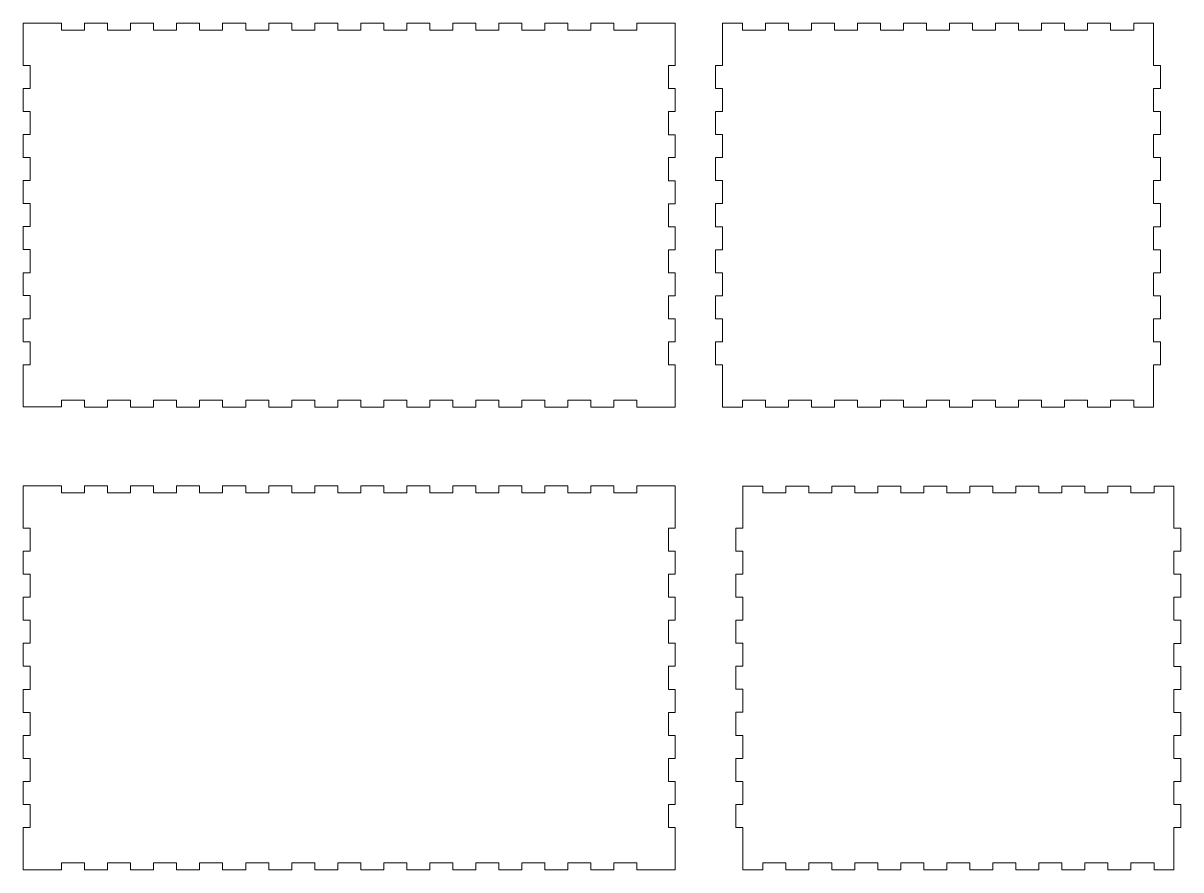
# Model space of a CAD drawing. Header units: millimetres. Extents: x 133 to 2542, y 368 to 1611.
# Drawn here: x 133 to 1641, y 509 to 1611 of the extents above; entities that cross this region are included whole.
import ezdxf

# ---------------------------------------------------------------- set-up
doc = ezdxf.new("R2010")
doc.units = ezdxf.units.MM
doc.header["$MEASUREMENT"] = 0
doc.layers.add('Laag 1', color=7, linetype='Continuous', lineweight=0)

msp = doc.modelspace()

# ---------------------------------------------------------------- linework, layer by layer
at = {"layer": 'Laag 1', "color": 1, "lineweight": 9, "true_color": 0xff0000}
for points, knots in [([(133.1, 1611.3), (133.1, 1611.3), (133.1, 1556.3), (133.1, 1556.3), (133.1, 1556.3), (142.1, 1556.3), (142.1, 1556.3), (142.1, 1556.3), (142.1, 1526.3), (142.1, 1526.3), (142.1, 1526.3), (133.1, 1526.3), (133.1, 1526.3), (133.1, 1526.3), (133.1, 1496.3), (133.1, 1496.3), (133.1, 1496.3), (142.1, 1496.3), (142.1, 1496.3), (142.1, 1496.3), (142.1, 1466.4), (142.1, 1466.4), (142.1, 1466.4), (133.1, 1466.4), (133.1, 1466.4), (133.1, 1466.4), (133.1, 1436.4), (133.1, 1436.4), (133.1, 1436.4), (142.1, 1436.4), (142.1, 1436.4), (142.1, 1436.4), (142.1, 1406.4), (142.1, 1406.4), (142.1, 1406.4), (133.1, 1406.4), (133.1, 1406.4), (133.1, 1406.4), (133.1, 1376.4), (133.1, 1376.4), (133.1, 1376.4), (142.1, 1376.4), (142.1, 1376.4), (142.1, 1376.4), (142.1, 1346.4), (142.1, 1346.4), (142.1, 1346.4), (133.1, 1346.4), (133.1, 1346.4), (133.1, 1346.4), (133.1, 1316.4), (133.1, 1316.4), (133.1, 1316.4), (142.1, 1316.4), (142.1, 1316.4), (142.1, 1316.4), (142.1, 1286.4), (142.1, 1286.4), (142.1, 1286.4), (133.1, 1286.4), (133.1, 1286.4), (133.1, 1286.4), (133.1, 1256.5), (133.1, 1256.5), (133.1, 1256.5), (142.1, 1256.5), (142.1, 1256.5), (142.1, 1256.5), (142.1, 1226.5), (142.1, 1226.5), (142.1, 1226.5), (133.1, 1226.5), (133.1, 1226.5), (133.1, 1226.5), (133.1, 1196.5), (133.1, 1196.5), (133.1, 1196.5), (142.1, 1196.5), (142.1, 1196.5), (142.1, 1196.5), (142.1, 1166.5), (142.1, 1166.5), (142.1, 1166.5), (133.1, 1166.5), (133.1, 1166.5), (133.1, 1166.5), (133.1, 1136.5), (133.1, 1136.5), (133.1, 1136.5), (133.1, 1111.5), (133.1, 1111.5), (133.1, 1111.5), (183.1, 1111.5), (183.1, 1111.5), (183.1, 1111.5), (183.1, 1120.3), (183.1, 1120.3), (183.1, 1120.3), (213.1, 1120.3), (213.1, 1120.3), (213.1, 1120.3), (213.1, 1111.3), (213.1, 1111.3), (213.1, 1111.3), (243.1, 1111.3), (243.1, 1111.3), (243.1, 1111.3), (243.1, 1120.3), (243.1, 1120.3), (243.1, 1120.3), (273, 1120.3), (273, 1120.3), (273, 1120.3), (273, 1111.3), (273, 1111.3), (273, 1111.3), (303, 1111.3), (303, 1111.3), (303, 1111.3), (303, 1120.3), (303, 1120.3), (303, 1120.3), (333, 1120.3), (333, 1120.3), (333, 1120.3), (333, 1111.3), (333, 1111.3), (333, 1111.3), (363, 1111.3), (363, 1111.3), (363, 1111.3), (363, 1120.3), (363, 1120.3), (363, 1120.3), (393, 1120.3), (393, 1120.3), (393, 1120.3), (393, 1111.3), (393, 1111.3), (393, 1111.3), (423, 1111.3), (423, 1111.3), (423, 1111.3), (423, 1120.3), (423, 1120.3), (423, 1120.3), (453, 1120.3), (453, 1120.3), (453, 1120.3), (453, 1111.3), (453, 1111.3), (453, 1111.3), (483, 1111.3), (483, 1111.3), (483, 1111.3), (483, 1120.3), (483, 1120.3), (483, 1120.3), (512.9, 1120.3), (512.9, 1120.3), (512.9, 1120.3), (512.9, 1111.3), (512.9, 1111.3), (512.9, 1111.3), (542.9, 1111.3), (542.9, 1111.3), (542.9, 1111.3), (542.9, 1120.3), (542.9, 1120.3), (542.9, 1120.3), (572.9, 1120.3), (572.9, 1120.3), (572.9, 1120.3), (572.9, 1111.3), (572.9, 1111.3), (572.9, 1111.3), (602.9, 1111.3), (602.9, 1111.3), (602.9, 1111.3), (602.9, 1120.3), (602.9, 1120.3), (602.9, 1120.3), (632.9, 1120.3), (632.9, 1120.3), (632.9, 1120.3), (632.9, 1111.3), (632.9, 1111.3), (632.9, 1111.3), (662.9, 1111.3), (662.9, 1111.3), (662.9, 1111.3), (662.9, 1120.3), (662.9, 1120.3), (662.9, 1120.3), (692.9, 1120.3), (692.9, 1120.3), (692.9, 1120.3), (692.9, 1111.3), (692.9, 1111.3), (692.9, 1111.3), (722.8, 1111.3), (722.8, 1111.3), (722.8, 1111.3), (722.8, 1120.3), (722.8, 1120.3), (722.8, 1120.3), (752.8, 1120.3), (752.8, 1120.3), (752.8, 1120.3), (752.8, 1111.3), (752.8, 1111.3), (752.8, 1111.3), (782.8, 1111.3), (782.8, 1111.3), (782.8, 1111.3), (782.8, 1120.3), (782.8, 1120.3), (782.8, 1120.3), (812.8, 1120.3), (812.8, 1120.3), (812.8, 1120.3), (812.8, 1111.3), (812.8, 1111.3), (812.8, 1111.3), (842.8, 1111.3), (842.8, 1111.3), (842.8, 1111.3), (842.8, 1120.3), (842.8, 1120.3), (842.8, 1120.3), (872.8, 1120.3), (872.8, 1120.3), (872.8, 1120.3), (872.8, 1111.3), (872.8, 1111.3), (872.8, 1111.3), (902.8, 1111.3), (902.8, 1111.3), (902.8, 1111.3), (902.8, 1120.3), (902.8, 1120.3), (902.8, 1120.3), (932.7, 1120.3), (932.7, 1120.3), (932.7, 1120.3), (932.7, 1111.3), (932.7, 1111.3), (932.7, 1111.3), (962.7, 1111.3), (962.7, 1111.3), (962.7, 1111.3), (982.7, 1111.3), (982.7, 1111.3), (982.7, 1111.3), (982.7, 1166.3), (982.7, 1166.3), (982.7, 1166.3), (973.7, 1166.3), (973.7, 1166.3), (973.7, 1166.3), (973.7, 1196.3), (973.7, 1196.3), (973.7, 1196.3), (982.7, 1196.3), (982.7, 1196.3), (982.7, 1196.3), (982.7, 1226.3), (982.7, 1226.3), (982.7, 1226.3), (973.7, 1226.3), (973.7, 1226.3), (973.7, 1226.3), (973.7, 1256.2), (973.7, 1256.2), (973.7, 1256.2), (982.7, 1256.2), (982.7, 1256.2), (982.7, 1256.2), (982.7, 1286.2), (982.7, 1286.2), (982.7, 1286.2), (973.7, 1286.2), (973.7, 1286.2), (973.7, 1286.2), (973.7, 1316.2), (973.7, 1316.2), (973.7, 1316.2), (982.7, 1316.2), (982.7, 1316.2), (982.7, 1316.2), (982.7, 1346.2), (982.7, 1346.2), (982.7, 1346.2), (973.7, 1346.2), (973.7, 1346.2), (973.7, 1346.2), (973.7, 1376.2), (973.7, 1376.2), (973.7, 1376.2), (982.7, 1376.2), (982.7, 1376.2), (982.7, 1376.2), (982.7, 1406.2), (982.7, 1406.2), (982.7, 1406.2), (973.7, 1406.2), (973.7, 1406.2), (973.7, 1406.2), (973.7, 1436.2), (973.7, 1436.2), (973.7, 1436.2), (982.7, 1436.2), (982.7, 1436.2), (982.7, 1436.2), (982.7, 1466.1), (982.7, 1466.1), (982.7, 1466.1), (973.7, 1466.1), (973.7, 1466.1), (973.7, 1466.1), (973.7, 1496.1), (973.7, 1496.1), (973.7, 1496.1), (982.7, 1496.1), (982.7, 1496.1), (982.7, 1496.1), (982.7, 1526.1), (982.7, 1526.1), (982.7, 1526.1), (973.7, 1526.1), (973.7, 1526.1), (973.7, 1526.1), (973.7, 1556.1), (973.7, 1556.1), (973.7, 1556.1), (982.7, 1556.1), (982.7, 1556.1), (982.7, 1556.1), (982.7, 1586.1), (982.7, 1586.1), (982.7, 1586.1), (982.7, 1611.1), (982.7, 1611.1), (982.7, 1611.1), (932.7, 1611.1), (932.7, 1611.1), (932.7, 1611.1), (932.7, 1602.1), (932.7, 1602.1), (932.7, 1602.1), (902.8, 1602.1), (902.8, 1602.1), (902.8, 1602.1), (902.8, 1611.1), (902.8, 1611.1), (902.8, 1611.1), (872.8, 1611.1), (872.8, 1611.1), (872.8, 1611.1), (872.8, 1602.1), (872.8, 1602.1), (872.8, 1602.1), (842.8, 1602.1), (842.8, 1602.1), (842.8, 1602.1), (842.8, 1611.1), (842.8, 1611.1), (842.8, 1611.1), (812.8, 1611.1), (812.8, 1611.1), (812.8, 1611.1), (812.8, 1602.1), (812.8, 1602.1), (812.8, 1602.1), (782.8, 1602.1), (782.8, 1602.1), (782.8, 1602.1), (782.8, 1611.1), (782.8, 1611.1), (782.8, 1611.1), (752.8, 1611.1), (752.8, 1611.1), (752.8, 1611.1), (752.8, 1602.1), (752.8, 1602.1), (752.8, 1602.1), (722.8, 1602.1), (722.8, 1602.1), (722.8, 1602.1), (722.8, 1611.1), (722.8, 1611.1), (722.8, 1611.1), (692.9, 1611.1), (692.9, 1611.1), (692.9, 1611.1), (692.9, 1602.1), (692.9, 1602.1), (692.9, 1602.1), (662.9, 1602.1), (662.9, 1602.1), (662.9, 1602.1), (662.9, 1611.1), (662.9, 1611.1), (662.9, 1611.1), (632.9, 1611.1), (632.9, 1611.1), (632.9, 1611.1), (632.9, 1602.1), (632.9, 1602.1), (632.9, 1602.1), (602.9, 1602.1), (602.9, 1602.1), (602.9, 1602.1), (602.9, 1611.1), (602.9, 1611.1), (602.9, 1611.1), (572.9, 1611.1), (572.9, 1611.1), (572.9, 1611.1), (572.9, 1602.1), (572.9, 1602.1), (572.9, 1602.1), (542.9, 1602.1), (542.9, 1602.1), (542.9, 1602.1), (542.9, 1611.1), (542.9, 1611.1), (542.9, 1611.1), (512.9, 1611.1), (512.9, 1611.1), (512.9, 1611.1), (512.9, 1602.1), (512.9, 1602.1), (512.9, 1602.1), (483, 1602.1), (483, 1602.1), (483, 1602.1), (483, 1611.1), (483, 1611.1), (483, 1611.1), (453, 1611.1), (453, 1611.1), (453, 1611.1), (453, 1602.1), (453, 1602.1), (453, 1602.1), (423, 1602.1), (423, 1602.1), (423, 1602.1), (423, 1611.1), (423, 1611.1), (423, 1611.1), (393, 1611.1), (393, 1611.1), (393, 1611.1), (393, 1602.1), (393, 1602.1), (393, 1602.1), (363, 1602.1), (363, 1602.1), (363, 1602.1), (363, 1611.1), (363, 1611.1), (363, 1611.1), (333, 1611.1), (333, 1611.1), (333, 1611.1), (333, 1602.1), (333, 1602.1), (333, 1602.1), (303, 1602.1), (303, 1602.1), (303, 1602.1), (303, 1611.1), (303, 1611.1), (303, 1611.1), (273, 1611.1), (273, 1611.1), (273, 1611.1), (273, 1602.1), (273, 1602.1), (273, 1602.1), (243.1, 1602.1), (243.1, 1602.1), (243.1, 1602.1), (243.1, 1611.1), (243.1, 1611.1), (243.1, 1611.1), (213.1, 1611.1), (213.1, 1611.1), (213.1, 1611.1), (213.1, 1602.1), (213.1, 1602.1), (213.1, 1602.1), (183.1, 1602.1), (183.1, 1602.1), (183.1, 1602.1), (183.1, 1611.1), (183.1, 1611.1), (183.1, 1611.1), (153.1, 1611.1), (153.1, 1611.1), (153.1, 1611.1), (133.1, 1611.1), (133.1, 1611.1), (133.1, 1611.1), (133.1, 1611.3), (133.1, 1611.3)], [0, 0, 0, 0, 1, 1, 1, 2, 2, 2, 3, 3, 3, 4, 4, 4, 5, 5, 5, 6, 6, 6, 7, 7, 7, 8, 8, 8, 9, 9, 9, 10, 10, 10, 11, 11, 11, 12, 12, 12, 13, 13, 13, 14, 14, 14, 15, 15, 15, 16, 16, 16, 17, 17, 17, 18, 18, 18, 19, 19, 19, 20, 20, 20, 21, 21, 21, 22, 22, 22, 23, 23, 23, 24, 24, 24, 25, 25, 25, 26, 26, 26, 27, 27, 27, 28, 28, 28, 29, 29, 29, 30, 30, 30, 31, 31, 31, 32, 32, 32, 33, 33, 33, 34, 34, 34, 35, 35, 35, 36, 36, 36, 37, 37, 37, 38, 38, 38, 39, 39, 39, 40, 40, 40, 41, 41, 41, 42, 42, 42, 43, 43, 43, 44, 44, 44, 45, 45, 45, 46, 46, 46, 47, 47, 47, 48, 48, 48, 49, 49, 49, 50, 50, 50, 51, 51, 51, 52, 52, 52, 53, 53, 53, 54, 54, 54, 55, 55, 55, 56, 56, 56, 57, 57, 57, 58, 58, 58, 59, 59, 59, 60, 60, 60, 61, 61, 61, 62, 62, 62, 63, 63, 63, 64, 64, 64, 65, 65, 65, 66, 66, 66, 67, 67, 67, 68, 68, 68, 69, 69, 69, 70, 70, 70, 71, 71, 71, 72, 72, 72, 73, 73, 73, 74, 74, 74, 75, 75, 75, 76, 76, 76, 77, 77, 77, 78, 78, 78, 79, 79, 79, 80, 80, 80, 81, 81, 81, 82, 82, 82, 83, 83, 83, 84, 84, 84, 85, 85, 85, 86, 86, 86, 87, 87, 87, 88, 88, 88, 89, 89, 89, 90, 90, 90, 91, 91, 91, 92, 92, 92, 93, 93, 93, 94, 94, 94, 95, 95, 95, 96, 96, 96, 97, 97, 97, 98, 98, 98, 99, 99, 99, 100, 100, 100, 101, 101, 101, 102, 102, 102, 103, 103, 103, 104, 104, 104, 105, 105, 105, 106, 106, 106, 107, 107, 107, 108, 108, 108, 109, 109, 109, 110, 110, 110, 111, 111, 111, 112, 112, 112, 113, 113, 113, 114, 114, 114, 115, 115, 115, 116, 116, 116, 117, 117, 117, 118, 118, 118, 119, 119, 119, 120, 120, 120, 121, 121, 121, 122, 122, 122, 123, 123, 123, 124, 124, 124, 125, 125, 125, 126, 126, 126, 127, 127, 127, 128, 128, 128, 129, 129, 129, 130, 130, 130, 131, 131, 131, 132, 132, 132, 133, 133, 133, 134, 134, 134, 135, 135, 135, 136, 136, 136, 137, 137, 137, 138, 138, 138, 139, 139, 139, 140, 140, 140, 141, 141, 141, 142, 142, 142, 143, 143, 143, 144, 144, 144, 145, 145, 145, 146, 146, 146, 147, 147, 147, 148, 148, 148, 149, 149, 149, 150, 150, 150, 151, 151, 151, 152, 152, 152, 153, 153, 153, 154, 154, 154, 155, 155, 155, 156, 156, 156, 157, 157, 157, 158, 158, 158, 159, 159, 159, 160, 160, 160, 161, 161, 161, 162, 162, 162, 163, 163, 163, 164, 164, 164, 165, 165, 165, 166, 166, 166, 167, 167, 167, 168, 168, 168, 169, 169, 169, 169]), ([(1044, 1611.2), (1044, 1611.2), (1044, 1556.2), (1044, 1556.2), (1044, 1556.2), (1035, 1556.2), (1035, 1556.2), (1035, 1556.2), (1035, 1526.2), (1035, 1526.2), (1035, 1526.2), (1044, 1526.2), (1044, 1526.2), (1044, 1526.2), (1044, 1496.2), (1044, 1496.2), (1044, 1496.2), (1035, 1496.2), (1035, 1496.2), (1035, 1496.2), (1035, 1466.3), (1035, 1466.3), (1035, 1466.3), (1044, 1466.3), (1044, 1466.3), (1044, 1466.3), (1044, 1436.3), (1044, 1436.3), (1044, 1436.3), (1035, 1436.3), (1035, 1436.3), (1035, 1436.3), (1035, 1406.3), (1035, 1406.3), (1035, 1406.3), (1044, 1406.3), (1044, 1406.3), (1044, 1406.3), (1044, 1376.3), (1044, 1376.3), (1044, 1376.3), (1035, 1376.3), (1035, 1376.3), (1035, 1376.3), (1035, 1346.3), (1035, 1346.3), (1035, 1346.3), (1044, 1346.3), (1044, 1346.3), (1044, 1346.3), (1044, 1316.3), (1044, 1316.3), (1044, 1316.3), (1035, 1316.3), (1035, 1316.3), (1035, 1316.3), (1035, 1286.3), (1035, 1286.3), (1035, 1286.3), (1044, 1286.3), (1044, 1286.3), (1044, 1286.3), (1044, 1256.3), (1044, 1256.3), (1044, 1256.3), (1035, 1256.3), (1035, 1256.3), (1035, 1256.3), (1035, 1226.4), (1035, 1226.4), (1035, 1226.4), (1044, 1226.4), (1044, 1226.4), (1044, 1226.4), (1044, 1196.4), (1044, 1196.4), (1044, 1196.4), (1035, 1196.4), (1035, 1196.4), (1035, 1196.4), (1035, 1166.4), (1035, 1166.4), (1035, 1166.4), (1044, 1166.4), (1044, 1166.4), (1044, 1166.4), (1044, 1136.4), (1044, 1136.4), (1044, 1136.4), (1044, 1111.4), (1044, 1111.4), (1044, 1111.4), (1070, 1111.4), (1070, 1111.4), (1070, 1111.4), (1070, 1120.4), (1070, 1120.4), (1070, 1120.4), (1100, 1120.4), (1100, 1120.4), (1100, 1120.4), (1100, 1111.4), (1100, 1111.4), (1100, 1111.4), (1130, 1111.4), (1130, 1111.4), (1130, 1111.4), (1130, 1120.4), (1130, 1120.4), (1130, 1120.4), (1160, 1120.4), (1160, 1120.4), (1160, 1120.4), (1160, 1111.4), (1160, 1111.4), (1160, 1111.4), (1189.9, 1111.4), (1189.9, 1111.4), (1189.9, 1111.4), (1189.9, 1120.4), (1189.9, 1120.4), (1189.9, 1120.4), (1219.9, 1120.4), (1219.9, 1120.4), (1219.9, 1120.4), (1219.9, 1111.4), (1219.9, 1111.4), (1219.9, 1111.4), (1249.9, 1111.4), (1249.9, 1111.4), (1249.9, 1111.4), (1249.9, 1120.4), (1249.9, 1120.4), (1249.9, 1120.4), (1279.9, 1120.4), (1279.9, 1120.4), (1279.9, 1120.4), (1279.9, 1111.4), (1279.9, 1111.4), (1279.9, 1111.4), (1309.9, 1111.4), (1309.9, 1111.4), (1309.9, 1111.4), (1309.9, 1120.4), (1309.9, 1120.4), (1309.9, 1120.4), (1339.9, 1120.4), (1339.9, 1120.4), (1339.9, 1120.4), (1339.9, 1111.4), (1339.9, 1111.4), (1339.9, 1111.4), (1369.9, 1111.4), (1369.9, 1111.4), (1369.9, 1111.4), (1369.9, 1120.4), (1369.9, 1120.4), (1369.9, 1120.4), (1399.8, 1120.4), (1399.8, 1120.4), (1399.8, 1120.4), (1399.8, 1111.4), (1399.8, 1111.4), (1399.8, 1111.4), (1429.8, 1111.4), (1429.8, 1111.4), (1429.8, 1111.4), (1429.8, 1120.4), (1429.8, 1120.4), (1429.8, 1120.4), (1459.8, 1120.4), (1459.8, 1120.4), (1459.8, 1120.4), (1459.8, 1111.4), (1459.8, 1111.4), (1459.8, 1111.4), (1489.8, 1111.4), (1489.8, 1111.4), (1489.8, 1111.4), (1489.8, 1120.4), (1489.8, 1120.4), (1489.8, 1120.4), (1519.8, 1120.4), (1519.8, 1120.4), (1519.8, 1120.4), (1519.8, 1111.4), (1519.8, 1111.4), (1519.8, 1111.4), (1549.8, 1111.4), (1549.8, 1111.4), (1549.8, 1111.4), (1549.8, 1120.4), (1549.8, 1120.4), (1549.8, 1120.4), (1579.8, 1120.4), (1579.8, 1120.4), (1579.8, 1120.4), (1579.8, 1111.4), (1579.8, 1111.4), (1579.8, 1111.4), (1605.8, 1111.4), (1605.8, 1111.4), (1605.8, 1111.4), (1605.8, 1166.4), (1605.8, 1166.4), (1605.8, 1166.4), (1614.8, 1166.4), (1614.8, 1166.4), (1614.8, 1166.4), (1614.8, 1196.4), (1614.8, 1196.4), (1614.8, 1196.4), (1605.8, 1196.4), (1605.8, 1196.4), (1605.8, 1196.4), (1605.8, 1226.4), (1605.8, 1226.4), (1605.8, 1226.4), (1614.8, 1226.4), (1614.8, 1226.4), (1614.8, 1226.4), (1614.8, 1256.3), (1614.8, 1256.3), (1614.8, 1256.3), (1605.8, 1256.3), (1605.8, 1256.3), (1605.8, 1256.3), (1605.8, 1286.3), (1605.8, 1286.3), (1605.8, 1286.3), (1614.8, 1286.3), (1614.8, 1286.3), (1614.8, 1286.3), (1614.8, 1316.3), (1614.8, 1316.3), (1614.8, 1316.3), (1605.8, 1316.3), (1605.8, 1316.3), (1605.8, 1316.3), (1605.8, 1346.3), (1605.8, 1346.3), (1605.8, 1346.3), (1614.8, 1346.3), (1614.8, 1346.3), (1614.8, 1346.3), (1614.8, 1376.3), (1614.8, 1376.3), (1614.8, 1376.3), (1605.8, 1376.3), (1605.8, 1376.3), (1605.8, 1376.3), (1605.8, 1406.3), (1605.8, 1406.3), (1605.8, 1406.3), (1614.8, 1406.3), (1614.8, 1406.3), (1614.8, 1406.3), (1614.8, 1436.3), (1614.8, 1436.3), (1614.8, 1436.3), (1605.8, 1436.3), (1605.8, 1436.3), (1605.8, 1436.3), (1605.8, 1466.3), (1605.8, 1466.3), (1605.8, 1466.3), (1614.8, 1466.3), (1614.8, 1466.3), (1614.8, 1466.3), (1614.8, 1496.2), (1614.8, 1496.2), (1614.8, 1496.2), (1605.8, 1496.2), (1605.8, 1496.2), (1605.8, 1496.2), (1605.8, 1526.2), (1605.8, 1526.2), (1605.8, 1526.2), (1614.8, 1526.2), (1614.8, 1526.2), (1614.8, 1526.2), (1614.8, 1556.2), (1614.8, 1556.2), (1614.8, 1556.2), (1605.8, 1556.2), (1605.8, 1556.2), (1605.8, 1556.2), (1605.8, 1586.2), (1605.8, 1586.2), (1605.8, 1586.2), (1605.8, 1611.2), (1605.8, 1611.2), (1605.8, 1611.2), (1579.8, 1611.2), (1579.8, 1611.2), (1579.8, 1611.2), (1579.8, 1602.2), (1579.8, 1602.2), (1579.8, 1602.2), (1549.8, 1602.2), (1549.8, 1602.2), (1549.8, 1602.2), (1549.8, 1611.2), (1549.8, 1611.2), (1549.8, 1611.2), (1519.8, 1611.2), (1519.8, 1611.2), (1519.8, 1611.2), (1519.8, 1602.2), (1519.8, 1602.2), (1519.8, 1602.2), (1489.8, 1602.2), (1489.8, 1602.2), (1489.8, 1602.2), (1489.8, 1611.2), (1489.8, 1611.2), (1489.8, 1611.2), (1459.8, 1611.2), (1459.8, 1611.2), (1459.8, 1611.2), (1459.8, 1602.2), (1459.8, 1602.2), (1459.8, 1602.2), (1429.8, 1602.2), (1429.8, 1602.2), (1429.8, 1602.2), (1429.8, 1611.2), (1429.8, 1611.2), (1429.8, 1611.2), (1399.8, 1611.2), (1399.8, 1611.2), (1399.8, 1611.2), (1399.8, 1602.2), (1399.8, 1602.2), (1399.8, 1602.2), (1369.9, 1602.2), (1369.9, 1602.2), (1369.9, 1602.2), (1369.9, 1611.2), (1369.9, 1611.2), (1369.9, 1611.2), (1339.9, 1611.2), (1339.9, 1611.2), (1339.9, 1611.2), (1339.9, 1602.2), (1339.9, 1602.2), (1339.9, 1602.2), (1309.9, 1602.2), (1309.9, 1602.2), (1309.9, 1602.2), (1309.9, 1611.2), (1309.9, 1611.2), (1309.9, 1611.2), (1279.9, 1611.2), (1279.9, 1611.2), (1279.9, 1611.2), (1279.9, 1602.2), (1279.9, 1602.2), (1279.9, 1602.2), (1249.9, 1602.2), (1249.9, 1602.2), (1249.9, 1602.2), (1249.9, 1611.2), (1249.9, 1611.2), (1249.9, 1611.2), (1219.9, 1611.2), (1219.9, 1611.2), (1219.9, 1611.2), (1219.9, 1602.2), (1219.9, 1602.2), (1219.9, 1602.2), (1189.9, 1602.2), (1189.9, 1602.2), (1189.9, 1602.2), (1189.9, 1611.2), (1189.9, 1611.2), (1189.9, 1611.2), (1160, 1611.2), (1160, 1611.2), (1160, 1611.2), (1160, 1602.2), (1160, 1602.2), (1160, 1602.2), (1130, 1602.2), (1130, 1602.2), (1130, 1602.2), (1130, 1611.2), (1130, 1611.2), (1130, 1611.2), (1100, 1611.2), (1100, 1611.2), (1100, 1611.2), (1100, 1602.2), (1100, 1602.2), (1100, 1602.2), (1070, 1602.2), (1070, 1602.2), (1070, 1602.2), (1070, 1611.2), (1070, 1611.2), (1070, 1611.2), (1044, 1611.2), (1044, 1611.2)], [0, 0, 0, 0, 1, 1, 1, 2, 2, 2, 3, 3, 3, 4, 4, 4, 5, 5, 5, 6, 6, 6, 7, 7, 7, 8, 8, 8, 9, 9, 9, 10, 10, 10, 11, 11, 11, 12, 12, 12, 13, 13, 13, 14, 14, 14, 15, 15, 15, 16, 16, 16, 17, 17, 17, 18, 18, 18, 19, 19, 19, 20, 20, 20, 21, 21, 21, 22, 22, 22, 23, 23, 23, 24, 24, 24, 25, 25, 25, 26, 26, 26, 27, 27, 27, 28, 28, 28, 29, 29, 29, 30, 30, 30, 31, 31, 31, 32, 32, 32, 33, 33, 33, 34, 34, 34, 35, 35, 35, 36, 36, 36, 37, 37, 37, 38, 38, 38, 39, 39, 39, 40, 40, 40, 41, 41, 41, 42, 42, 42, 43, 43, 43, 44, 44, 44, 45, 45, 45, 46, 46, 46, 47, 47, 47, 48, 48, 48, 49, 49, 49, 50, 50, 50, 51, 51, 51, 52, 52, 52, 53, 53, 53, 54, 54, 54, 55, 55, 55, 56, 56, 56, 57, 57, 57, 58, 58, 58, 59, 59, 59, 60, 60, 60, 61, 61, 61, 62, 62, 62, 63, 63, 63, 64, 64, 64, 65, 65, 65, 66, 66, 66, 67, 67, 67, 68, 68, 68, 69, 69, 69, 70, 70, 70, 71, 71, 71, 72, 72, 72, 73, 73, 73, 74, 74, 74, 75, 75, 75, 76, 76, 76, 77, 77, 77, 78, 78, 78, 79, 79, 79, 80, 80, 80, 81, 81, 81, 82, 82, 82, 83, 83, 83, 84, 84, 84, 85, 85, 85, 86, 86, 86, 87, 87, 87, 88, 88, 88, 89, 89, 89, 90, 90, 90, 91, 91, 91, 92, 92, 92, 93, 93, 93, 94, 94, 94, 95, 95, 95, 96, 96, 96, 97, 97, 97, 98, 98, 98, 99, 99, 99, 100, 100, 100, 101, 101, 101, 102, 102, 102, 103, 103, 103, 104, 104, 104, 105, 105, 105, 106, 106, 106, 107, 107, 107, 108, 108, 108, 109, 109, 109, 110, 110, 110, 111, 111, 111, 112, 112, 112, 113, 113, 113, 114, 114, 114, 115, 115, 115, 116, 116, 116, 117, 117, 117, 118, 118, 118, 119, 119, 119, 120, 120, 120, 121, 121, 121, 122, 122, 122, 123, 123, 123, 124, 124, 124, 125, 125, 125, 126, 126, 126, 127, 127, 127, 128, 128, 128, 129, 129, 129, 130, 130, 130, 131, 131, 131, 132, 132, 132, 133, 133, 133, 134, 134, 134, 134]), ([(133.1, 1008.7), (133.1, 1008.7), (133.1, 953.7), (133.1, 953.7), (133.1, 953.7), (142.1, 953.7), (142.1, 953.7), (142.1, 953.7), (142.1, 923.7), (142.1, 923.7), (142.1, 923.7), (133.1, 923.7), (133.1, 923.7), (133.1, 923.7), (133.1, 893.7), (133.1, 893.7), (133.1, 893.7), (142.1, 893.7), (142.1, 893.7), (142.1, 893.7), (142.1, 863.7), (142.1, 863.7), (142.1, 863.7), (133.1, 863.7), (133.1, 863.7), (133.1, 863.7), (133.1, 833.8), (133.1, 833.8), (133.1, 833.8), (142.1, 833.8), (142.1, 833.8), (142.1, 833.8), (142.1, 803.8), (142.1, 803.8), (142.1, 803.8), (133.1, 803.8), (133.1, 803.8), (133.1, 803.8), (133.1, 773.8), (133.1, 773.8), (133.1, 773.8), (142.1, 773.8), (142.1, 773.8), (142.1, 773.8), (142.1, 743.8), (142.1, 743.8), (142.1, 743.8), (133.1, 743.8), (133.1, 743.8), (133.1, 743.8), (133.1, 713.8), (133.1, 713.8), (133.1, 713.8), (142.1, 713.8), (142.1, 713.8), (142.1, 713.8), (142.1, 683.8), (142.1, 683.8), (142.1, 683.8), (133.1, 683.8), (133.1, 683.8), (133.1, 683.8), (133.1, 653.8), (133.1, 653.8), (133.1, 653.8), (142.1, 653.8), (142.1, 653.8), (142.1, 653.8), (142.1, 623.9), (142.1, 623.9), (142.1, 623.9), (133.1, 623.9), (133.1, 623.9), (133.1, 623.9), (133.1, 593.9), (133.1, 593.9), (133.1, 593.9), (142.1, 593.9), (142.1, 593.9), (142.1, 593.9), (142.1, 563.9), (142.1, 563.9), (142.1, 563.9), (133.1, 563.9), (133.1, 563.9), (133.1, 563.9), (133.1, 533.9), (133.1, 533.9), (133.1, 533.9), (133.1, 508.9), (133.1, 508.9), (133.1, 508.9), (183.1, 508.9), (183.1, 508.9), (183.1, 508.9), (183.1, 517.9), (183.1, 517.9), (183.1, 517.9), (213.1, 517.9), (213.1, 517.9), (213.1, 517.9), (213.1, 508.9), (213.1, 508.9), (213.1, 508.9), (243.1, 508.9), (243.1, 508.9), (243.1, 508.9), (243.1, 517.9), (243.1, 517.9), (243.1, 517.9), (273, 517.9), (273, 517.9), (273, 517.9), (273, 508.9), (273, 508.9), (273, 508.9), (303, 508.9), (303, 508.9), (303, 508.9), (303, 517.9), (303, 517.9), (303, 517.9), (333, 517.9), (333, 517.9), (333, 517.9), (333, 508.9), (333, 508.9), (333, 508.9), (363, 508.9), (363, 508.9), (363, 508.9), (363, 517.9), (363, 517.9), (363, 517.9), (393, 517.9), (393, 517.9), (393, 517.9), (393, 508.9), (393, 508.9), (393, 508.9), (423, 508.9), (423, 508.9), (423, 508.9), (423, 517.9), (423, 517.9), (423, 517.9), (453, 517.9), (453, 517.9), (453, 517.9), (453, 508.9), (453, 508.9), (453, 508.9), (483, 508.9), (483, 508.9), (483, 508.9), (483, 517.9), (483, 517.9), (483, 517.9), (512.9, 517.9), (512.9, 517.9), (512.9, 517.9), (512.9, 508.9), (512.9, 508.9), (512.9, 508.9), (542.9, 508.9), (542.9, 508.9), (542.9, 508.9), (542.9, 517.9), (542.9, 517.9), (542.9, 517.9), (572.9, 517.9), (572.9, 517.9), (572.9, 517.9), (572.9, 508.9), (572.9, 508.9), (572.9, 508.9), (602.9, 508.9), (602.9, 508.9), (602.9, 508.9), (602.9, 517.9), (602.9, 517.9), (602.9, 517.9), (632.9, 517.9), (632.9, 517.9), (632.9, 517.9), (632.9, 508.9), (632.9, 508.9), (632.9, 508.9), (662.9, 508.9), (662.9, 508.9), (662.9, 508.9), (662.9, 517.9), (662.9, 517.9), (662.9, 517.9), (692.9, 517.9), (692.9, 517.9), (692.9, 517.9), (692.9, 508.9), (692.9, 508.9), (692.9, 508.9), (722.8, 508.9), (722.8, 508.9), (722.8, 508.9), (722.8, 517.9), (722.8, 517.9), (722.8, 517.9), (752.8, 517.9), (752.8, 517.9), (752.8, 517.9), (752.8, 508.9), (752.8, 508.9), (752.8, 508.9), (782.8, 508.9), (782.8, 508.9), (782.8, 508.9), (782.8, 517.9), (782.8, 517.9), (782.8, 517.9), (812.8, 517.9), (812.8, 517.9), (812.8, 517.9), (812.8, 508.9), (812.8, 508.9), (812.8, 508.9), (842.8, 508.9), (842.8, 508.9), (842.8, 508.9), (842.8, 517.9), (842.8, 517.9), (842.8, 517.9), (872.8, 517.9), (872.8, 517.9), (872.8, 517.9), (872.8, 508.9), (872.8, 508.9), (872.8, 508.9), (902.8, 508.9), (902.8, 508.9), (902.8, 508.9), (902.8, 517.9), (902.8, 517.9), (902.8, 517.9), (932.7, 517.9), (932.7, 517.9), (932.7, 517.9), (932.7, 508.9), (932.7, 508.9), (932.7, 508.9), (962.7, 508.9), (962.7, 508.9), (962.7, 508.9), (982.7, 508.9), (982.7, 508.9), (982.7, 508.9), (982.7, 563.9), (982.7, 563.9), (982.7, 563.9), (973.7, 563.9), (973.7, 563.9), (973.7, 563.9), (973.7, 593.9), (973.7, 593.9), (973.7, 593.9), (982.7, 593.9), (982.7, 593.9), (982.7, 593.9), (982.7, 623.9), (982.7, 623.9), (982.7, 623.9), (973.7, 623.9), (973.7, 623.9), (973.7, 623.9), (973.7, 653.8), (973.7, 653.8), (973.7, 653.8), (982.7, 653.8), (982.7, 653.8), (982.7, 653.8), (982.7, 683.8), (982.7, 683.8), (982.7, 683.8), (973.7, 683.8), (973.7, 683.8), (973.7, 683.8), (973.7, 713.8), (973.7, 713.8), (973.7, 713.8), (982.7, 713.8), (982.7, 713.8), (982.7, 713.8), (982.7, 743.8), (982.7, 743.8), (982.7, 743.8), (973.7, 743.8), (973.7, 743.8), (973.7, 743.8), (973.7, 773.8), (973.7, 773.8), (973.7, 773.8), (982.7, 773.8), (982.7, 773.8), (982.7, 773.8), (982.7, 803.8), (982.7, 803.8), (982.7, 803.8), (973.7, 803.8), (973.7, 803.8), (973.7, 803.8), (973.7, 833.8), (973.7, 833.8), (973.7, 833.8), (982.7, 833.8), (982.7, 833.8), (982.7, 833.8), (982.7, 863.7), (982.7, 863.7), (982.7, 863.7), (973.7, 863.7), (973.7, 863.7), (973.7, 863.7), (973.7, 893.7), (973.7, 893.7), (973.7, 893.7), (982.7, 893.7), (982.7, 893.7), (982.7, 893.7), (982.7, 923.7), (982.7, 923.7), (982.7, 923.7), (973.7, 923.7), (973.7, 923.7), (973.7, 923.7), (973.7, 953.7), (973.7, 953.7), (973.7, 953.7), (982.7, 953.7), (982.7, 953.7), (982.7, 953.7), (982.7, 983.7), (982.7, 983.7), (982.7, 983.7), (982.7, 1008.7), (982.7, 1008.7), (982.7, 1008.7), (932.7, 1008.7), (932.7, 1008.7), (932.7, 1008.7), (932.7, 999.7), (932.7, 999.7), (932.7, 999.7), (902.8, 999.7), (902.8, 999.7), (902.8, 999.7), (902.8, 1008.7), (902.8, 1008.7), (902.8, 1008.7), (872.8, 1008.7), (872.8, 1008.7), (872.8, 1008.7), (872.8, 999.7), (872.8, 999.7), (872.8, 999.7), (842.8, 999.7), (842.8, 999.7), (842.8, 999.7), (842.8, 1008.7), (842.8, 1008.7), (842.8, 1008.7), (812.8, 1008.7), (812.8, 1008.7), (812.8, 1008.7), (812.8, 999.7), (812.8, 999.7), (812.8, 999.7), (782.8, 999.7), (782.8, 999.7), (782.8, 999.7), (782.8, 1008.7), (782.8, 1008.7), (782.8, 1008.7), (752.8, 1008.7), (752.8, 1008.7), (752.8, 1008.7), (752.8, 999.7), (752.8, 999.7), (752.8, 999.7), (722.8, 999.7), (722.8, 999.7), (722.8, 999.7), (722.8, 1008.7), (722.8, 1008.7), (722.8, 1008.7), (692.9, 1008.7), (692.9, 1008.7), (692.9, 1008.7), (692.9, 999.7), (692.9, 999.7), (692.9, 999.7), (662.9, 999.7), (662.9, 999.7), (662.9, 999.7), (662.9, 1008.7), (662.9, 1008.7), (662.9, 1008.7), (632.9, 1008.7), (632.9, 1008.7), (632.9, 1008.7), (632.9, 999.7), (632.9, 999.7), (632.9, 999.7), (602.9, 999.7), (602.9, 999.7), (602.9, 999.7), (602.9, 1008.7), (602.9, 1008.7), (602.9, 1008.7), (572.9, 1008.7), (572.9, 1008.7), (572.9, 1008.7), (572.9, 999.7), (572.9, 999.7), (572.9, 999.7), (542.9, 999.7), (542.9, 999.7), (542.9, 999.7), (542.9, 1008.7), (542.9, 1008.7), (542.9, 1008.7), (512.9, 1008.7), (512.9, 1008.7), (512.9, 1008.7), (512.9, 999.7), (512.9, 999.7), (512.9, 999.7), (483, 999.7), (483, 999.7), (483, 999.7), (483, 1008.7), (483, 1008.7), (483, 1008.7), (453, 1008.7), (453, 1008.7), (453, 1008.7), (453, 999.7), (453, 999.7), (453, 999.7), (423, 999.7), (423, 999.7), (423, 999.7), (423, 1008.7), (423, 1008.7), (423, 1008.7), (393, 1008.7), (393, 1008.7), (393, 1008.7), (393, 999.7), (393, 999.7), (393, 999.7), (363, 999.7), (363, 999.7), (363, 999.7), (363, 1008.7), (363, 1008.7), (363, 1008.7), (333, 1008.7), (333, 1008.7), (333, 1008.7), (333, 999.7), (333, 999.7), (333, 999.7), (303, 999.7), (303, 999.7), (303, 999.7), (303, 1008.7), (303, 1008.7), (303, 1008.7), (273, 1008.7), (273, 1008.7), (273, 1008.7), (273, 999.7), (273, 999.7), (273, 999.7), (243.1, 999.7), (243.1, 999.7), (243.1, 999.7), (243.1, 1008.7), (243.1, 1008.7), (243.1, 1008.7), (213.1, 1008.7), (213.1, 1008.7), (213.1, 1008.7), (213.1, 999.7), (213.1, 999.7), (213.1, 999.7), (183.1, 999.7), (183.1, 999.7), (183.1, 999.7), (183.1, 1008.7), (183.1, 1008.7), (183.1, 1008.7), (153.1, 1008.7), (153.1, 1008.7), (153.1, 1008.7), (133.1, 1008.7), (133.1, 1008.7)], [0, 0, 0, 0, 1, 1, 1, 2, 2, 2, 3, 3, 3, 4, 4, 4, 5, 5, 5, 6, 6, 6, 7, 7, 7, 8, 8, 8, 9, 9, 9, 10, 10, 10, 11, 11, 11, 12, 12, 12, 13, 13, 13, 14, 14, 14, 15, 15, 15, 16, 16, 16, 17, 17, 17, 18, 18, 18, 19, 19, 19, 20, 20, 20, 21, 21, 21, 22, 22, 22, 23, 23, 23, 24, 24, 24, 25, 25, 25, 26, 26, 26, 27, 27, 27, 28, 28, 28, 29, 29, 29, 30, 30, 30, 31, 31, 31, 32, 32, 32, 33, 33, 33, 34, 34, 34, 35, 35, 35, 36, 36, 36, 37, 37, 37, 38, 38, 38, 39, 39, 39, 40, 40, 40, 41, 41, 41, 42, 42, 42, 43, 43, 43, 44, 44, 44, 45, 45, 45, 46, 46, 46, 47, 47, 47, 48, 48, 48, 49, 49, 49, 50, 50, 50, 51, 51, 51, 52, 52, 52, 53, 53, 53, 54, 54, 54, 55, 55, 55, 56, 56, 56, 57, 57, 57, 58, 58, 58, 59, 59, 59, 60, 60, 60, 61, 61, 61, 62, 62, 62, 63, 63, 63, 64, 64, 64, 65, 65, 65, 66, 66, 66, 67, 67, 67, 68, 68, 68, 69, 69, 69, 70, 70, 70, 71, 71, 71, 72, 72, 72, 73, 73, 73, 74, 74, 74, 75, 75, 75, 76, 76, 76, 77, 77, 77, 78, 78, 78, 79, 79, 79, 80, 80, 80, 81, 81, 81, 82, 82, 82, 83, 83, 83, 84, 84, 84, 85, 85, 85, 86, 86, 86, 87, 87, 87, 88, 88, 88, 89, 89, 89, 90, 90, 90, 91, 91, 91, 92, 92, 92, 93, 93, 93, 94, 94, 94, 95, 95, 95, 96, 96, 96, 97, 97, 97, 98, 98, 98, 99, 99, 99, 100, 100, 100, 101, 101, 101, 102, 102, 102, 103, 103, 103, 104, 104, 104, 105, 105, 105, 106, 106, 106, 107, 107, 107, 108, 108, 108, 109, 109, 109, 110, 110, 110, 111, 111, 111, 112, 112, 112, 113, 113, 113, 114, 114, 114, 115, 115, 115, 116, 116, 116, 117, 117, 117, 118, 118, 118, 119, 119, 119, 120, 120, 120, 121, 121, 121, 122, 122, 122, 123, 123, 123, 124, 124, 124, 125, 125, 125, 126, 126, 126, 127, 127, 127, 128, 128, 128, 129, 129, 129, 130, 130, 130, 131, 131, 131, 132, 132, 132, 133, 133, 133, 134, 134, 134, 135, 135, 135, 136, 136, 136, 137, 137, 137, 138, 138, 138, 139, 139, 139, 140, 140, 140, 141, 141, 141, 142, 142, 142, 143, 143, 143, 144, 144, 144, 145, 145, 145, 146, 146, 146, 147, 147, 147, 148, 148, 148, 149, 149, 149, 150, 150, 150, 151, 151, 151, 152, 152, 152, 153, 153, 153, 154, 154, 154, 155, 155, 155, 156, 156, 156, 157, 157, 157, 158, 158, 158, 159, 159, 159, 160, 160, 160, 161, 161, 161, 162, 162, 162, 163, 163, 163, 164, 164, 164, 165, 165, 165, 166, 166, 166, 167, 167, 167, 168, 168, 168, 168]), ([(1070.5, 1008.8), (1070.5, 1008.8), (1070.5, 953.8), (1070.5, 953.8), (1070.5, 953.8), (1061.5, 953.8), (1061.5, 953.8), (1061.5, 953.8), (1061.5, 923.8), (1061.5, 923.8), (1061.5, 923.8), (1070.5, 923.8), (1070.5, 923.8), (1070.5, 923.8), (1070.5, 893.8), (1070.5, 893.8), (1070.5, 893.8), (1061.5, 893.8), (1061.5, 893.8), (1061.5, 893.8), (1061.5, 863.8), (1061.5, 863.8), (1061.5, 863.8), (1070.5, 863.8), (1070.5, 863.8), (1070.5, 863.8), (1070.5, 833.8), (1070.5, 833.8), (1070.5, 833.8), (1061.5, 833.8), (1061.5, 833.8), (1061.5, 833.8), (1061.5, 803.9), (1061.5, 803.9), (1061.5, 803.9), (1070.5, 803.9), (1070.5, 803.9), (1070.5, 803.9), (1070.5, 773.9), (1070.5, 773.9), (1070.5, 773.9), (1061.5, 773.9), (1061.5, 773.9), (1061.5, 773.9), (1061.5, 743.9), (1061.5, 743.9), (1061.5, 743.9), (1070.5, 743.9), (1070.5, 743.9), (1070.5, 743.9), (1070.5, 713.9), (1070.5, 713.9), (1070.5, 713.9), (1061.5, 713.9), (1061.5, 713.9), (1061.5, 713.9), (1061.5, 683.9), (1061.5, 683.9), (1061.5, 683.9), (1070.5, 683.9), (1070.5, 683.9), (1070.5, 683.9), (1070.5, 653.9), (1070.5, 653.9), (1070.5, 653.9), (1061.5, 653.9), (1061.5, 653.9), (1061.5, 653.9), (1061.5, 623.9), (1061.5, 623.9), (1061.5, 623.9), (1070.5, 623.9), (1070.5, 623.9), (1070.5, 623.9), (1070.5, 594), (1070.5, 594), (1070.5, 594), (1061.5, 594), (1061.5, 594), (1061.5, 594), (1061.5, 564), (1061.5, 564), (1061.5, 564), (1070.5, 564), (1070.5, 564), (1070.5, 564), (1070.5, 534), (1070.5, 534), (1070.5, 534), (1070.5, 509), (1070.5, 509), (1070.5, 509), (1096.5, 509), (1096.5, 509), (1096.5, 509), (1096.5, 517.8), (1096.5, 517.8), (1096.5, 517.8), (1126.5, 517.8), (1126.5, 517.8), (1126.5, 517.8), (1126.5, 508.8), (1126.5, 508.8), (1126.5, 508.8), (1156.5, 508.8), (1156.5, 508.8), (1156.5, 508.8), (1156.5, 517.8), (1156.5, 517.8), (1156.5, 517.8), (1186.4, 517.8), (1186.4, 517.8), (1186.4, 517.8), (1186.4, 508.8), (1186.4, 508.8), (1186.4, 508.8), (1216.4, 508.8), (1216.4, 508.8), (1216.4, 508.8), (1216.4, 517.8), (1216.4, 517.8), (1216.4, 517.8), (1246.4, 517.8), (1246.4, 517.8), (1246.4, 517.8), (1246.4, 508.8), (1246.4, 508.8), (1246.4, 508.8), (1276.4, 508.8), (1276.4, 508.8), (1276.4, 508.8), (1276.4, 517.8), (1276.4, 517.8), (1276.4, 517.8), (1306.4, 517.8), (1306.4, 517.8), (1306.4, 517.8), (1306.4, 508.8), (1306.4, 508.8), (1306.4, 508.8), (1336.4, 508.8), (1336.4, 508.8), (1336.4, 508.8), (1336.4, 517.8), (1336.4, 517.8), (1336.4, 517.8), (1366.4, 517.8), (1366.4, 517.8), (1366.4, 517.8), (1366.4, 508.8), (1366.4, 508.8), (1366.4, 508.8), (1396.3, 508.8), (1396.3, 508.8), (1396.3, 508.8), (1396.3, 517.8), (1396.3, 517.8), (1396.3, 517.8), (1426.3, 517.8), (1426.3, 517.8), (1426.3, 517.8), (1426.3, 508.8), (1426.3, 508.8), (1426.3, 508.8), (1456.3, 508.8), (1456.3, 508.8), (1456.3, 508.8), (1456.3, 517.8), (1456.3, 517.8), (1456.3, 517.8), (1486.3, 517.8), (1486.3, 517.8), (1486.3, 517.8), (1486.3, 508.8), (1486.3, 508.8), (1486.3, 508.8), (1516.3, 508.8), (1516.3, 508.8), (1516.3, 508.8), (1516.3, 517.8), (1516.3, 517.8), (1516.3, 517.8), (1546.3, 517.8), (1546.3, 517.8), (1546.3, 517.8), (1546.3, 508.8), (1546.3, 508.8), (1546.3, 508.8), (1576.3, 508.8), (1576.3, 508.8), (1576.3, 508.8), (1576.3, 517.8), (1576.3, 517.8), (1576.3, 517.8), (1606.3, 517.8), (1606.3, 517.8), (1606.3, 517.8), (1606.3, 508.8), (1606.3, 508.8), (1606.3, 508.8), (1632.2, 508.8), (1632.2, 508.8), (1632.2, 508.8), (1632.2, 563.8), (1632.2, 563.8), (1632.2, 563.8), (1641.2, 563.8), (1641.2, 563.8), (1641.2, 563.8), (1641.2, 593.8), (1641.2, 593.8), (1641.2, 593.8), (1632.2, 593.8), (1632.2, 593.8), (1632.2, 593.8), (1632.2, 623.8), (1632.2, 623.8), (1632.2, 623.8), (1641.2, 623.8), (1641.2, 623.8), (1641.2, 623.8), (1641.2, 653.8), (1641.2, 653.8), (1641.2, 653.8), (1632.2, 653.8), (1632.2, 653.8), (1632.2, 653.8), (1632.2, 683.7), (1632.2, 683.7), (1632.2, 683.7), (1641.2, 683.7), (1641.2, 683.7), (1641.2, 683.7), (1641.2, 713.7), (1641.2, 713.7), (1641.2, 713.7), (1632.2, 713.7), (1632.2, 713.7), (1632.2, 713.7), (1632.2, 743.7), (1632.2, 743.7), (1632.2, 743.7), (1641.2, 743.7), (1641.2, 743.7), (1641.2, 743.7), (1641.2, 773.7), (1641.2, 773.7), (1641.2, 773.7), (1632.2, 773.7), (1632.2, 773.7), (1632.2, 773.7), (1632.2, 803.7), (1632.2, 803.7), (1632.2, 803.7), (1641.2, 803.7), (1641.2, 803.7), (1641.2, 803.7), (1641.2, 833.7), (1641.2, 833.7), (1641.2, 833.7), (1632.2, 833.7), (1632.2, 833.7), (1632.2, 833.7), (1632.2, 863.7), (1632.2, 863.7), (1632.2, 863.7), (1641.2, 863.7), (1641.2, 863.7), (1641.2, 863.7), (1641.2, 893.6), (1641.2, 893.6), (1641.2, 893.6), (1632.2, 893.6), (1632.2, 893.6), (1632.2, 893.6), (1632.2, 923.6), (1632.2, 923.6), (1632.2, 923.6), (1641.2, 923.6), (1641.2, 923.6), (1641.2, 923.6), (1641.2, 953.6), (1641.2, 953.6), (1641.2, 953.6), (1632.2, 953.6), (1632.2, 953.6), (1632.2, 953.6), (1632.2, 983.6), (1632.2, 983.6), (1632.2, 983.6), (1632.2, 1008.6), (1632.2, 1008.6), (1632.2, 1008.6), (1606.3, 1008.6), (1606.3, 1008.6), (1606.3, 1008.6), (1606.3, 999.6), (1606.3, 999.6), (1606.3, 999.6), (1576.3, 999.6), (1576.3, 999.6), (1576.3, 999.6), (1576.3, 1008.6), (1576.3, 1008.6), (1576.3, 1008.6), (1546.3, 1008.6), (1546.3, 1008.6), (1546.3, 1008.6), (1546.3, 999.6), (1546.3, 999.6), (1546.3, 999.6), (1516.3, 999.6), (1516.3, 999.6), (1516.3, 999.6), (1516.3, 1008.6), (1516.3, 1008.6), (1516.3, 1008.6), (1486.3, 1008.6), (1486.3, 1008.6), (1486.3, 1008.6), (1486.3, 999.6), (1486.3, 999.6), (1486.3, 999.6), (1456.3, 999.6), (1456.3, 999.6), (1456.3, 999.6), (1456.3, 1008.6), (1456.3, 1008.6), (1456.3, 1008.6), (1426.3, 1008.6), (1426.3, 1008.6), (1426.3, 1008.6), (1426.3, 999.6), (1426.3, 999.6), (1426.3, 999.6), (1396.3, 999.6), (1396.3, 999.6), (1396.3, 999.6), (1396.3, 1008.6), (1396.3, 1008.6), (1396.3, 1008.6), (1366.4, 1008.6), (1366.4, 1008.6), (1366.4, 1008.6), (1366.4, 999.6), (1366.4, 999.6), (1366.4, 999.6), (1336.4, 999.6), (1336.4, 999.6), (1336.4, 999.6), (1336.4, 1008.6), (1336.4, 1008.6), (1336.4, 1008.6), (1306.4, 1008.6), (1306.4, 1008.6), (1306.4, 1008.6), (1306.4, 999.6), (1306.4, 999.6), (1306.4, 999.6), (1276.4, 999.6), (1276.4, 999.6), (1276.4, 999.6), (1276.4, 1008.6), (1276.4, 1008.6), (1276.4, 1008.6), (1246.4, 1008.6), (1246.4, 1008.6), (1246.4, 1008.6), (1246.4, 999.6), (1246.4, 999.6), (1246.4, 999.6), (1216.4, 999.6), (1216.4, 999.6), (1216.4, 999.6), (1216.4, 1008.6), (1216.4, 1008.6), (1216.4, 1008.6), (1186.4, 1008.6), (1186.4, 1008.6), (1186.4, 1008.6), (1186.4, 999.6), (1186.4, 999.6), (1186.4, 999.6), (1156.5, 999.6), (1156.5, 999.6), (1156.5, 999.6), (1156.5, 1008.6), (1156.5, 1008.6), (1156.5, 1008.6), (1126.5, 1008.6), (1126.5, 1008.6), (1126.5, 1008.6), (1126.5, 999.6), (1126.5, 999.6), (1126.5, 999.6), (1096.5, 999.6), (1096.5, 999.6), (1096.5, 999.6), (1096.5, 1008.6), (1096.5, 1008.6), (1096.5, 1008.6), (1070.5, 1008.6), (1070.5, 1008.6), (1070.5, 1008.6), (1070.5, 1008.8), (1070.5, 1008.8)], [0, 0, 0, 0, 1, 1, 1, 2, 2, 2, 3, 3, 3, 4, 4, 4, 5, 5, 5, 6, 6, 6, 7, 7, 7, 8, 8, 8, 9, 9, 9, 10, 10, 10, 11, 11, 11, 12, 12, 12, 13, 13, 13, 14, 14, 14, 15, 15, 15, 16, 16, 16, 17, 17, 17, 18, 18, 18, 19, 19, 19, 20, 20, 20, 21, 21, 21, 22, 22, 22, 23, 23, 23, 24, 24, 24, 25, 25, 25, 26, 26, 26, 27, 27, 27, 28, 28, 28, 29, 29, 29, 30, 30, 30, 31, 31, 31, 32, 32, 32, 33, 33, 33, 34, 34, 34, 35, 35, 35, 36, 36, 36, 37, 37, 37, 38, 38, 38, 39, 39, 39, 40, 40, 40, 41, 41, 41, 42, 42, 42, 43, 43, 43, 44, 44, 44, 45, 45, 45, 46, 46, 46, 47, 47, 47, 48, 48, 48, 49, 49, 49, 50, 50, 50, 51, 51, 51, 52, 52, 52, 53, 53, 53, 54, 54, 54, 55, 55, 55, 56, 56, 56, 57, 57, 57, 58, 58, 58, 59, 59, 59, 60, 60, 60, 61, 61, 61, 62, 62, 62, 63, 63, 63, 64, 64, 64, 65, 65, 65, 66, 66, 66, 67, 67, 67, 68, 68, 68, 69, 69, 69, 70, 70, 70, 71, 71, 71, 72, 72, 72, 73, 73, 73, 74, 74, 74, 75, 75, 75, 76, 76, 76, 77, 77, 77, 78, 78, 78, 79, 79, 79, 80, 80, 80, 81, 81, 81, 82, 82, 82, 83, 83, 83, 84, 84, 84, 85, 85, 85, 86, 86, 86, 87, 87, 87, 88, 88, 88, 89, 89, 89, 90, 90, 90, 91, 91, 91, 92, 92, 92, 93, 93, 93, 94, 94, 94, 95, 95, 95, 96, 96, 96, 97, 97, 97, 98, 98, 98, 99, 99, 99, 100, 100, 100, 101, 101, 101, 102, 102, 102, 103, 103, 103, 104, 104, 104, 105, 105, 105, 106, 106, 106, 107, 107, 107, 108, 108, 108, 109, 109, 109, 110, 110, 110, 111, 111, 111, 112, 112, 112, 113, 113, 113, 114, 114, 114, 115, 115, 115, 116, 116, 116, 117, 117, 117, 118, 118, 118, 119, 119, 119, 120, 120, 120, 121, 121, 121, 122, 122, 122, 123, 123, 123, 124, 124, 124, 125, 125, 125, 126, 126, 126, 127, 127, 127, 128, 128, 128, 129, 129, 129, 130, 130, 130, 131, 131, 131, 132, 132, 132, 133, 133, 133, 134, 134, 134, 135, 135, 135, 135])]:
    msp.add_open_spline(points, degree=3, knots=knots, dxfattribs=at)

doc.saveas('drawing.dxf')
